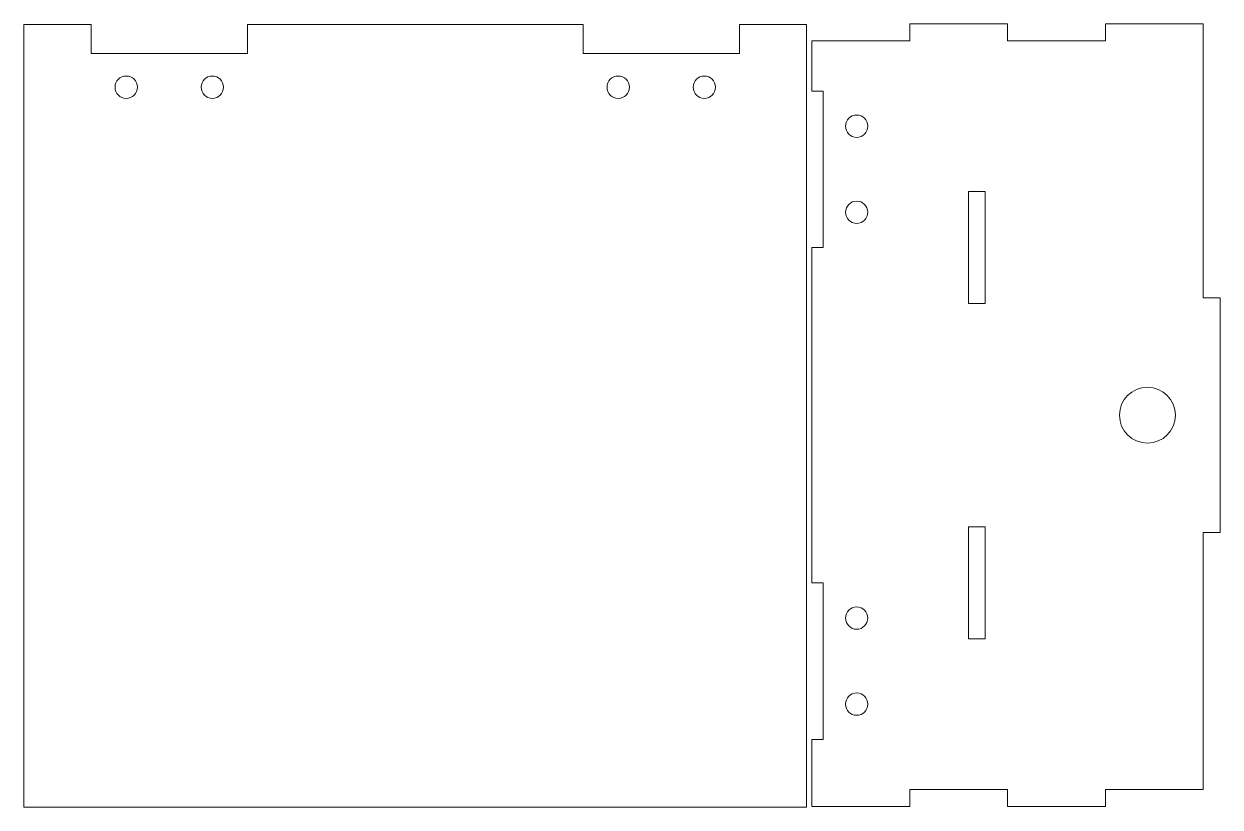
# Model space of a CAD drawing. Header units: millimetres. Extents: x 2 to 216, y 2 to 142.
import ezdxf

# ---------------------------------------------------------------- set-up
doc = ezdxf.new("R2010")
doc.units = ezdxf.units.MM
doc.layers.add('Front$1', color=7, linetype='Continuous', true_color=0xffffff)

msp = doc.modelspace()

# ---------------------------------------------------------------- linework, layer by layer
at = {"layer": 'Front$1', "color": 155, "linetype": 'Continuous', "lineweight": 18, "extrusion": (0, 1, 2.22045e-16)}
for p, q in [((2.22, 142.11), (2.22, 2.11)), ((14.22, 142.11), (2.22, 142.11)), ((14.22, 142.11), (14.22, 136.91)), ((102.22, 142.11), (42.22, 142.11)), ((42.22, 136.91), (42.22, 142.11)), ((102.22, 136.91), (102.22, 142.11)), ((142.22, 142.11), (130.22, 142.11)), ((130.22, 142.11), (130.22, 136.91)), ((142.22, 2.11), (142.22, 142.11)), ((178.17, 142.23), (160.67, 142.23)), ((160.67, 142.23), (160.67, 139.23)), ((178.17, 139.23), (178.17, 142.23)), ((213.17, 142.23), (195.67, 142.23)), ((195.67, 142.23), (195.67, 139.23)), ((213.17, 93.23), (213.17, 142.23)), ((160.67, 139.23), (143.17, 139.23)), ((143.17, 139.23), (143.17, 130.23)), ((195.67, 139.23), (178.17, 139.23)), ((14.22, 136.91), (42.22, 136.91)), ((130.22, 136.91), (102.22, 136.91)), ((143.17, 130.23), (145.17, 130.23)), ((145.17, 130.23), (145.17, 102.23)), ((171.17, 92.23), (171.17, 112.23)), ((171.17, 112.23), (174.17, 112.23)), ((174.17, 112.23), (174.17, 92.23)), ((145.17, 102.23), (143.17, 102.23)), ((143.17, 102.23), (143.17, 42.23)), ((174.17, 92.23), (171.17, 92.23)), ((213.17, 93.23), (216.17, 93.23)), ((216.17, 93.23), (216.17, 51.23)), ((171.17, 32.23), (171.17, 52.23)), ((171.17, 52.23), (174.17, 52.23)), ((174.17, 52.23), (174.17, 32.23)), ((216.17, 51.23), (213.17, 51.23)), ((213.17, 5.23), (213.17, 51.23)), ((145.17, 42.23), (143.17, 42.23)), ((145.17, 14.23), (145.17, 42.23)), ((174.17, 32.23), (171.17, 32.23)), ((143.17, 14.23), (143.17, 2.23)), ((143.17, 14.23), (145.17, 14.23)), ((160.67, 2.23), (160.67, 5.23)), ((160.67, 5.23), (178.17, 5.23)), ((178.17, 5.23), (178.17, 2.23)), ((195.67, 5.23), (213.17, 5.23)), ((195.67, 2.23), (195.67, 5.23)), ((143.17, 2.23), (160.67, 2.23)), ((178.17, 2.23), (195.67, 2.23)), ((2.22, 2.11), (142.22, 2.11))]:
    msp.add_line(p, q, dxfattribs=at)
at = {"layer": 'Front$1', "color": 155, "linetype": 'Continuous', "lineweight": 18, "extrusion": (0, 2.22045e-16, -1)}
for centre in [(-20.52, 130.91), (-35.92, 130.91), (-151.17, 35.93), (-151.17, 20.53)]:
    msp.add_circle(centre, 2, dxfattribs=at)
at = {"layer": 'Front$1', "color": 155, "linetype": 'Continuous', "lineweight": 18}
for centre, radius in [((108.52, 130.91), 2), ((123.92, 130.91), 2), ((151.17, 123.93), 2), ((151.17, 108.53), 2), ((203.17, 72.23), 5)]:
    msp.add_circle(centre, radius, dxfattribs=at)

doc.saveas('drawing.dxf')
